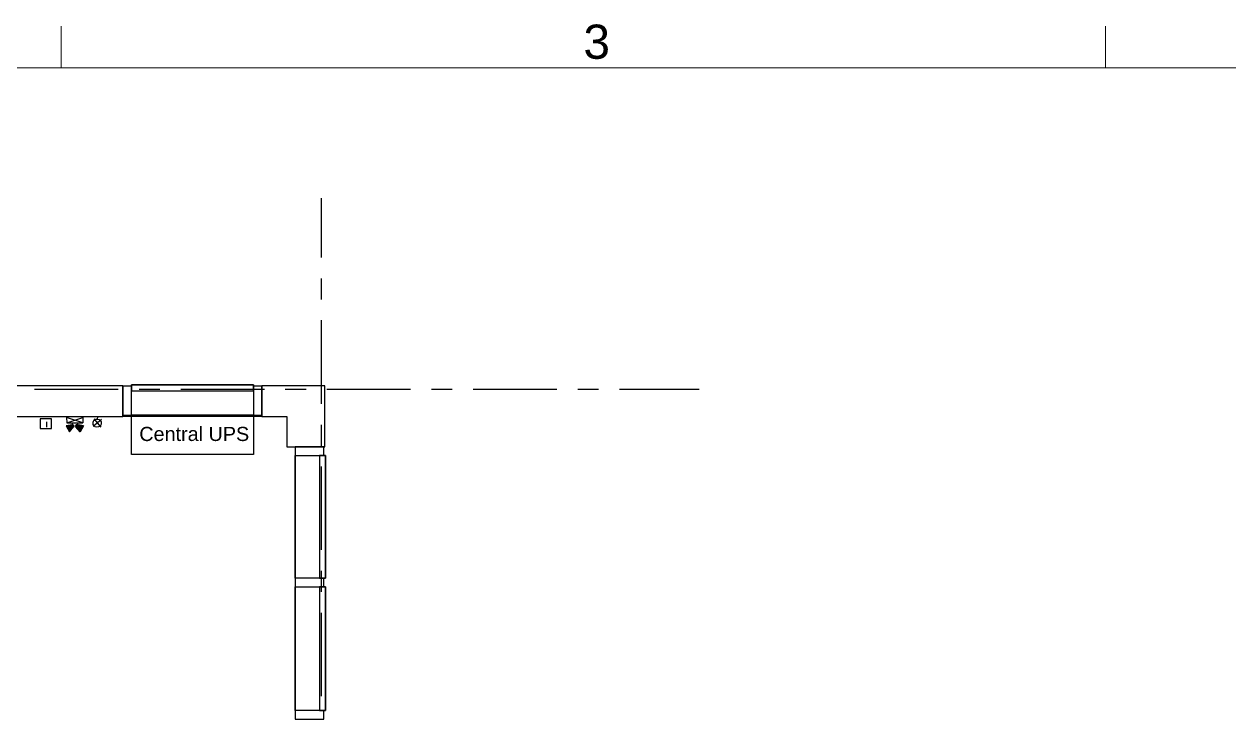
# Model space of a CAD drawing. Header units: inches. Extents: x -1841 to -80, y -100 to 1021.
# Drawn here: x -1218.2 to -860.6, y 816.1 to 1020.8 of the extents above; entities that cross this region are included whole.
import ezdxf

# ---------------------------------------------------------------- set-up
doc = ezdxf.new("R2010")
doc.units = ezdxf.units.IN
doc.header["$MEASUREMENT"] = 0
doc.layers.add('PDF_Geometry', color=7, linetype='Continuous', true_color=0x777777)
doc.layers.add('PDF_Solid Fills', color=7, linetype='Continuous', true_color=0xffffff)
doc.layers.add('PDF_Text', color=7, linetype='Continuous')
doc.styles.add('PDF ArialRoundedMT Bold', font='arialbd.ttf')
doc.styles.add('PDF GillSansMTCondensed', font='arial.ttf')
doc.styles.get("Standard").update_dxf_attribs({"font": 'arial.ttf'})

msp = doc.modelspace()

# ---------------------------------------------------------------- hatches: boundary and pattern name
at = {"layer": 'PDF_Solid Fills', "lineweight": 25, "transparency": 33554559}
for points in [[(-1205.72, 901.59), (-1204.73, 899.83), (-1204.69, 899.83), (-1203.45, 901.4), (-1203.62, 901.81), (-1203.93, 901.84)], [(-1202.87, 901.34), (-1201.64, 899.86), (-1201.6, 899.86), (-1200.6, 901.6), (-1201.31, 901.69), (-1202.6, 901.85), (-1202.84, 901.68)]]:
    msp.add_hatch(color=1, dxfattribs=at).paths.add_polyline_path(points)

# ---------------------------------------------------------------- linework, layer by layer
at = {"color": 5}
msp.add_lwpolyline([(-1186.31, 904.8), (-1150.15, 904.8), (-1150.15, 893.13), (-1186.31, 893.13)], close=True, dxfattribs=at)
at = {"layer": 'PDF_Geometry', "color": 7, "lineweight": 9}
for points in [[(-1207.24, 1007.79), (-1207.24, 1020.2)], [(-897.18, 1007.79), (-897.18, 1020.2)]]:
    msp.add_lwpolyline(points, dxfattribs=at)
msp.add_lwpolyline([(-277.11, -83.44), (-1827.26, -83.44), (-277.11, -83.44), (-277.11, 1007.81), (-1827.26, 1007.81), (-277.11, 1007.81)], close=True, dxfattribs=at)
at = {"layer": 'PDF_Geometry', "color": 7, "lineweight": 25}
for points in [[(-1129.97, 951.54), (-1129.97, 969.16)], [(-1129.97, 939.13), (-1129.97, 945.33)], [(-1129.97, 908.1), (-1129.97, 932.92)], [(-1215.09, 912.49), (-1190.28, 912.49)], [(-1188.87, 913.32), (-1188.87, 913.48), (-1186.31, 913.48)], [(-1184.07, 912.49), (-1177.87, 912.49)], [(-1171.66, 912.49), (-1146.85, 912.49)], [(-1150.15, 913.48), (-1147.59, 913.48), (-1147.59, 913.32)], [(-1140.72, 912.49), (-1134.52, 912.49)], [(-1128.32, 912.49), (-1103.5, 912.49)], [(-1097.29, 912.49), (-1091.09, 912.49)], [(-1084.88, 912.49), (-1060.07, 912.49)], [(-1053.86, 912.49), (-1047.66, 912.49)], [(-1041.45, 912.49), (-1017.79, 912.49)], [(-1147.59, 904.8), (-1147.59, 904.38), (-1188.87, 904.38), (-1188.87, 904.8)], [(-1129.97, 895.7), (-1129.97, 901.9)], [(-1137.75, 856.4), (-1137.75, 892.8), (-1137.75, 856.4)], [(-1137.75, 856.4), (-1137.75, 892.8), (-1137.75, 856.4)], [(-1128.73, 892.8), (-1128.73, 856.4), (-1128.73, 892.8)], [(-1128.73, 892.8), (-1128.73, 856.4), (-1128.73, 892.8)], [(-1129.97, 864.76), (-1129.97, 889.49)], [(-1129.97, 852.35), (-1129.97, 858.55)], [(-1137.75, 817.11), (-1137.75, 853.84), (-1137.75, 817.11)], [(-1137.75, 817.11), (-1137.75, 853.84), (-1137.75, 817.11)], [(-1128.73, 853.84), (-1128.73, 817.11), (-1128.73, 853.84)], [(-1128.73, 853.84), (-1128.73, 817.11), (-1128.73, 853.84)], [(-1129.97, 821.33), (-1129.97, 846.14)]]:
    msp.add_lwpolyline(points, dxfattribs=at)
for points in [[(-1371.69, 690.04), (-1371.2, 690.04), (-1371.2, 904.38), (-1249.09, 904.38), (-1308.08, 638.83), (-1300.88, 637.26), (-1241.57, 904.38), (-1188.87, 904.38), (-1188.87, 913.48), (-1382.28, 913.48), (-1382.28, 904.38), (-1376.57, 904.38), (-1376.57, 690.04), (-1376.57, 687.97), (-1371.69, 687.97)], [(-1186.31, 913.32), (-1188.87, 913.32), (-1188.87, 904.8), (-1186.31, 904.8)], [(-1150.15, 913.81), (-1186.31, 913.81), (-1150.15, 913.81), (-1150.15, 913.32)], [(-1186.31, 913.81), (-1186.31, 913.32)], [(-1150.15, 913.32), (-1150.15, 913.81), (-1186.31, 913.81), (-1150.15, 913.81)], [(-1186.31, 913.81), (-1186.31, 913.32)], [(-1150.15, 913.81), (-1186.31, 913.81), (-1186.31, 911.99), (-1150.15, 911.99)], [(-1147.59, 913.32), (-1150.15, 913.32), (-1150.15, 904.8), (-1147.59, 904.8)], [(-1147.59, 904.38), (-1140.23, 904.38), (-1140.23, 895.36), (-1128.98, 895.36), (-1128.98, 913.48), (-1140.23, 913.48), (-1147.59, 913.48)], [(-1186.31, 904.8), (-1150.15, 904.8)], [(-1186.31, 904.8), (-1150.15, 904.8)], [(-1210.02, 900.85), (-1210.02, 903.66), (-1213.38, 903.66), (-1213.38, 900.85)], [(-1137.75, 895.36), (-1137.75, 892.8), (-1129.23, 892.8), (-1129.23, 895.36)], [(-1130.47, 892.8), (-1130.47, 856.4), (-1128.73, 856.4), (-1128.73, 892.8)], [(-1129.23, 892.8), (-1128.73, 892.8)], [(-1129.23, 892.8), (-1128.73, 892.8)], [(-1137.75, 856.4), (-1137.75, 853.84), (-1129.23, 853.84), (-1129.23, 856.4)], [(-1129.23, 856.4), (-1128.73, 856.4)], [(-1129.23, 856.4), (-1128.73, 856.4)], [(-1130.47, 853.84), (-1130.47, 817.11), (-1128.73, 817.11), (-1128.73, 853.84)], [(-1129.23, 853.84), (-1128.73, 853.84)], [(-1129.23, 853.84), (-1128.73, 853.84)], [(-1137.75, 817.11), (-1137.75, 814.54), (-1129.23, 814.54), (-1129.23, 817.11)], [(-1129.23, 817.11), (-1128.73, 817.11)], [(-1129.23, 817.11), (-1128.73, 817.11)]]:
    msp.add_lwpolyline(points, close=True, dxfattribs=at)
at = {"layer": 'PDF_Geometry', "color": 1, "lineweight": 25}
for points in [[(-1204.69, 899.83), (-1203.55, 901.27), (-1203.48, 901.34), (-1203.45, 901.44), (-1203.45, 901.51), (-1203.48, 901.61), (-1203.52, 901.71), (-1203.55, 901.78), (-1203.62, 901.84), (-1203.72, 901.88), (-1203.83, 901.91), (-1203.93, 901.87), (-1204.81, 901.73), (-1205.72, 901.59)], [(-1201.6, 899.86), (-1200.6, 901.63), (-1201.52, 901.76), (-1202.44, 901.89), (-1202.5, 901.92), (-1202.61, 901.89), (-1202.71, 901.85), (-1202.77, 901.78), (-1202.84, 901.71), (-1202.87, 901.61), (-1202.87, 901.51), (-1202.87, 901.44), (-1202.84, 901.34), (-1202.77, 901.27)]]:
    msp.add_lwpolyline(points, close=True, dxfattribs=at)
for points in [[(-1203.89, 901.88), (-1205.72, 901.59), (-1204.69, 899.83), (-1203.55, 901.27)], [(-1205.56, 902.47), (-1200.78, 902.51), (-1205.57, 904.07), (-1205.56, 902.47), (-1200.79, 904.11), (-1200.78, 902.51)], [(-1203.97, 902.49), (-1203.96, 901.87)], [(-1202.44, 901.89), (-1200.6, 901.63), (-1201.6, 899.86), (-1202.8, 901.27)], [(-1202.37, 902.5), (-1202.37, 901.89)]]:
    msp.add_lwpolyline(points, dxfattribs=at)
at = {"layer": 'PDF_Geometry', "color": 5, "lineweight": 25}
msp.add_lwpolyline([(-1197.71, 902.49, -0.416667), (-1196.39, 903.6), (-1196.33, 904.28)], format="xyb", dxfattribs=at)
for points in [[(-1195.25, 903.44), (-1197.71, 901.37)], [(-1197.51, 903.63), (-1195.44, 901.17)]]:
    msp.add_lwpolyline(points, dxfattribs=at)
at = {"layer": 'PDF_Geometry', "color": 1, "lineweight": 25}
msp.add_arc((-1202.53, 901.51), 0.377, 90.9682, 179.9643, dxfattribs=at)
for points in [[(-1203.89, 901.84), (-1203.86, 901.84), (-1203.86, 901.88), (-1203.83, 901.88)], [(-1203.83, 901.88), (-1203.59, 901.88), (-1203.45, 901.71), (-1203.45, 901.51)], [(-1203.45, 901.51), (-1203.45, 901.4), (-1203.45, 901.3), (-1203.52, 901.23)], [(-1202.8, 901.24), (-1202.87, 901.31), (-1202.91, 901.41), (-1202.91, 901.51)], [(-1202.54, 901.89), (-1202.5, 901.89), (-1202.47, 901.85), (-1202.47, 901.85)]]:
    msp.add_open_spline(points, degree=3, dxfattribs=at)
at = {"layer": 'PDF_Geometry', "color": 5, "lineweight": 25}
for points in [[(-1196.6, 901.2), (-1197.27, 901.26), (-1197.77, 901.81), (-1197.71, 902.49)], [(-1195.31, 902.29), (-1195.37, 901.61), (-1195.92, 901.15), (-1196.6, 901.2)], [(-1196.39, 903.6), (-1195.72, 903.55), (-1195.25, 902.96), (-1195.31, 902.29)]]:
    msp.add_open_spline(points, degree=3, dxfattribs=at)

# ---------------------------------------------------------------- texts
at = {"color": 5, "insert": (-1184, 901.29), "char_height": 4.2019, "width": 36.0418, "attachment_point": 1}
msp.add_mtext('Central UPS', dxfattribs=at)
at = {"layer": 'PDF_Text', "color": 7, "insert": (-1052.17, 1015.51), "char_height": 10.14, "attachment_point": 4, "style": 'PDF GillSansMTCondensed'}
msp.add_mtext('3', dxfattribs=at)
at = {"layer": 'PDF_Text', "color": 7, "lineweight": 25, "insert": (-1211.83, 902), "char_height": 1.64, "attachment_point": 4, "style": 'PDF ArialRoundedMT Bold'}
msp.add_mtext('I', dxfattribs=at)

doc.saveas('drawing.dxf')
